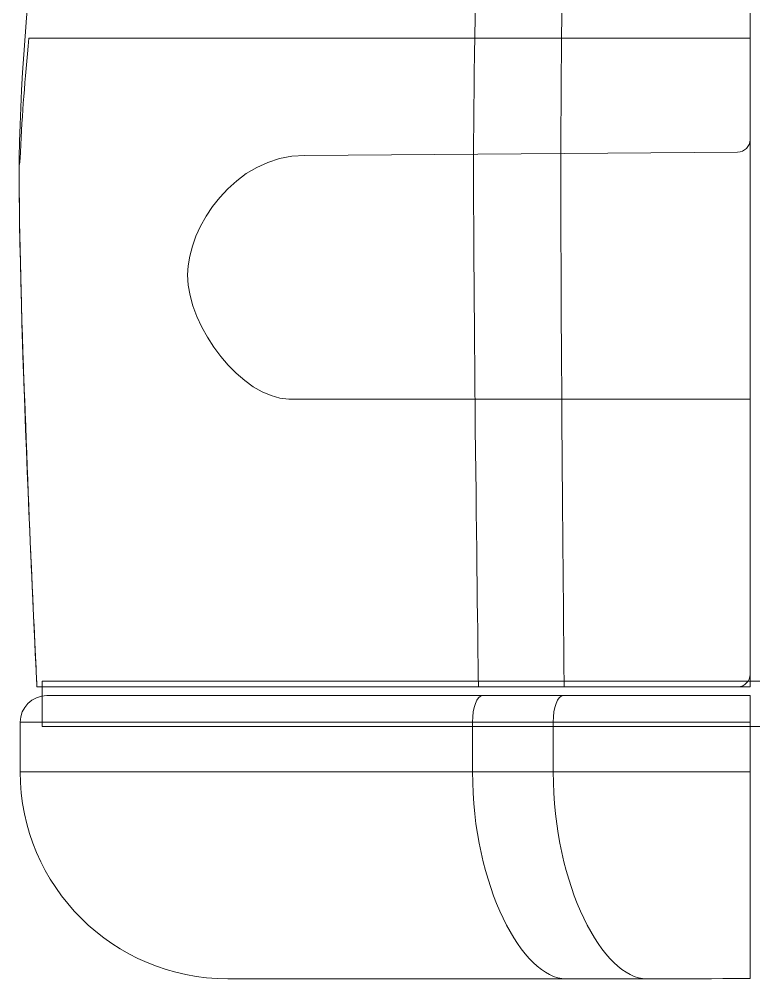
# Model space of a CAD drawing. Header units: millimetres. Extents: x -4490 to 177070, y -6118 to 72944.
# Drawn here: x 101330 to 101960, y 26727 to 27551 of the extents above; entities that cross this region are included whole.
import ezdxf

# ---------------------------------------------------------------- set-up
doc = ezdxf.new("R2010")
doc.units = ezdxf.units.MM
doc.layers.add('хендай', color=7, linetype='Continuous')

# ---------------------------------------------------------------- blocks, each defined once
blk = doc.blocks.new('A$C6A13667E')
at = {"lineweight": 9}
for points, knots in [([(3067.04, 2194.82), (3078.77, 2131.98), (3106.68, 1933.53), (3106.68, 1807.2), (3106.68, 1807.2), (3106.68, 1680.93), (3093.07, 1413.67), (3093.07, 1413.67), (3093.07, 1413.67), (3093.07, 1413.67), (2546.65, 1413.71), (2546.65, 1413.71), (2546.65, 1413.71), (2546.65, 1413.71), (2546.65, 2194.82), (2546.65, 2194.82), (2546.65, 2194.82), (2546.65, 2194.82), (3067.04, 2194.82), (3067.04, 2194.82)], [0, 0, 0, 0, 0.2, 0.2, 0.2, 0.2, 0.4, 0.4, 0.4, 0.4, 0.6, 0.6, 0.6, 0.6, 0.8, 0.8, 0.8, 0.8, 1, 1, 1, 1]), ([(2685.49, 2194.82), (2687.69, 2131.98), (2691.67, 1933.53), (2691.67, 1807.2), (2691.67, 1807.2), (2691.67, 1680.93), (2689.1, 1413.67), (2689.1, 1413.67)], [0, 0, 0, 0, 0.5, 0.5, 0.5, 0.5, 1, 1, 1, 1]), ([(2749.49, 2194.82), (2752.74, 2131.98), (2758.5, 1933.53), (2758.5, 1807.2), (2758.5, 1807.2), (2758.5, 1680.93), (2754.78, 1413.67), (2754.78, 1413.67)], [0, 0, 0, 0, 0.5, 0.5, 0.5, 0.5, 1, 1, 1, 1]), ([(3099.2, 1910.86), (3102.18, 1877.65), (3104.48, 1854.13), (3105.75, 1823.49), (3105.75, 1823.49), (3105.75, 1823.49), (3105.38, 1823.49), (3105.38, 1823.49), (3105.38, 1823.49), (3105.38, 1823.49), (3105.75, 1823.34), (3105.75, 1823.34), (3105.75, 1823.34), (3106.37, 1808.19), (3106.68, 1820.93), (3106.68, 1807.2), (3106.68, 1807.2), (3106.68, 1761.84), (3104.92, 1698.32), (3102.66, 1635.47), (3102.66, 1635.47), (3102.66, 1635.47), (3102.45, 1634.27), (3102.45, 1634.27), (3102.45, 1634.27), (3098.58, 1522.55), (3093.07, 1413.67), (3093.07, 1413.67), (3093.07, 1413.67), (3093.07, 1413.67), (2555.87, 1413.71), (2555.87, 1413.71), (2555.87, 1413.71), (2550.73, 1413.92), (2546.65, 1418.16), (2546.65, 1423.35), (2546.65, 1423.35), (2546.65, 1423.35), (2546.65, 1634.17), (2546.65, 1634.17), (2546.65, 1634.17), (2546.65, 1634.17), (2900.17, 1634.17), (2900.17, 1634.17), (2900.17, 1634.17), (2935.74, 1635.06), (2977.64, 1688.68), (2977.64, 1729.38), (2977.64, 1729.38), (2977.64, 1765.78), (2941.92, 1820.93), (2887.86, 1820.93), (2887.86, 1820.93), (2887.86, 1820.93), (2556.28, 1823.49), (2556.28, 1823.49), (2556.28, 1823.49), (2550.94, 1823.49), (2546.65, 1827.84), (2546.65, 1833.14), (2546.65, 1833.14), (2546.65, 1833.14), (2546.65, 1910.86), (2546.65, 1910.86), (2546.65, 1910.86), (2546.65, 1910.86), (3099.2, 1910.86), (3099.2, 1910.86)], [0, 0, 0, 0, 0.058824, 0.058824, 0.058824, 0.058824, 0.117647, 0.117647, 0.117647, 0.117647, 0.176471, 0.176471, 0.176471, 0.176471, 0.235294, 0.235294, 0.235294, 0.235294, 0.294118, 0.294118, 0.294118, 0.294118, 0.352941, 0.352941, 0.352941, 0.352941, 0.411765, 0.411765, 0.411765, 0.411765, 0.470588, 0.470588, 0.470588, 0.470588, 0.529412, 0.529412, 0.529412, 0.529412, 0.588235, 0.588235, 0.588235, 0.588235, 0.647059, 0.647059, 0.647059, 0.647059, 0.705882, 0.705882, 0.705882, 0.705882, 0.764706, 0.764706, 0.764706, 0.764706, 0.823529, 0.823529, 0.823529, 0.823529, 0.882353, 0.882353, 0.882353, 0.882353, 0.941176, 0.941176, 0.941176, 0.941176, 1, 1, 1, 1]), ([(-1373.45, 1418.06), (-1373.45, 1418.06), (3089.15, 1418.06), (3089.15, 1418.06), (3089.15, 1418.06), (3089.15, 1418.06), (3089.15, 1383.23), (3089.15, 1383.23), (3089.15, 1383.23), (3089.15, 1383.23), (-1373.45, 1383.23), (-1373.45, 1383.23), (-1373.45, 1383.23), (-1373.45, 1383.23), (-1373.45, 1418.06), (-1373.45, 1418.06)], [0, 0, 0, 0, 0.25, 0.25, 0.25, 0.25, 0.5, 0.5, 0.5, 0.5, 0.75, 0.75, 0.75, 0.75, 1, 1, 1, 1]), ([(3085.48, 1406.96), (3096.73, 1406.96), (3105.95, 1397.84), (3105.95, 1386.59), (3105.95, 1386.59), (3105.95, 1386.59), (2546.65, 1386.59), (2546.65, 1386.59), (2546.65, 1386.59), (2546.65, 1386.59), (2546.54, 1406.96), (2546.54, 1406.96), (2546.54, 1406.96), (2546.54, 1406.96), (3074.21, 1406.96), (3085.48, 1406.96)], [0, 0, 0, 0, 0.25, 0.25, 0.25, 0.25, 0.5, 0.5, 0.5, 0.5, 0.75, 0.75, 0.75, 0.75, 1, 1, 1, 1]), ([(2689.84, 1406.96), (2694.09, 1406.96), (2697.53, 1397.84), (2697.53, 1386.59), (2697.53, 1386.59), (2697.53, 1386.59), (2697.49, 1348.46), (2697.49, 1348.46), (2697.49, 1348.46), (2697.49, 1260.88), (2658.78, 1189.96), (2626, 1189.96)], [0, 0, 0, 0, 0.333333, 0.333333, 0.333333, 0.333333, 0.666667, 0.666667, 0.666667, 0.666667, 1, 1, 1, 1]), ([(2751.65, 1406.96), (2755.88, 1406.96), (2759.34, 1397.84), (2759.34, 1386.59), (2759.34, 1386.59), (2759.34, 1386.59), (2759.29, 1348.46), (2759.29, 1348.46), (2759.29, 1348.46), (2759.34, 1260.88), (2720.59, 1189.96), (2687.79, 1189.96)], [0, 0, 0, 0, 0.333333, 0.333333, 0.333333, 0.333333, 0.666667, 0.666667, 0.666667, 0.666667, 1, 1, 1, 1]), ([(2546.65, 1386.53), (2546.65, 1386.53), (3105.91, 1386.53), (3105.91, 1386.53), (3105.91, 1386.53), (3105.91, 1386.53), (3105.91, 1348.46), (3105.91, 1348.46), (3105.91, 1348.46), (3105.91, 1348.46), (2546.65, 1348.46), (2546.65, 1348.46), (2546.65, 1348.46), (2546.65, 1348.46), (2546.65, 1386.53), (2546.65, 1386.53)], [0, 0, 0, 0, 0.25, 0.25, 0.25, 0.25, 0.5, 0.5, 0.5, 0.5, 0.75, 0.75, 0.75, 0.75, 1, 1, 1, 1]), ([(2946.89, 1189.96), (3034.47, 1189.96), (3105.91, 1260.88), (3105.91, 1348.46), (3105.91, 1348.46), (3105.91, 1348.46), (2546.65, 1348.46), (2546.65, 1348.46), (2546.65, 1348.46), (2546.65, 1348.46), (2546.65, 1190.08), (2546.65, 1190.08), (2546.65, 1190.08), (2546.65, 1190.08), (2859.37, 1189.96), (2946.89, 1189.96)], [0, 0, 0, 0, 0.25, 0.25, 0.25, 0.25, 0.5, 0.5, 0.5, 0.5, 0.75, 0.75, 0.75, 0.75, 1, 1, 1, 1])]:
    blk.add_open_spline(points, degree=3, knots=knots, dxfattribs=at)

msp = doc.modelspace()

# ---------------------------------------------------------------- block references
at = {"layer": 'хендай', "xscale": -1.12, "yscale": 1.12, "zscale": 1.12}
msp.add_blockref('A$C6A13667E', (104809.483, 25394.641), dxfattribs=at)

doc.saveas('drawing.dxf')
